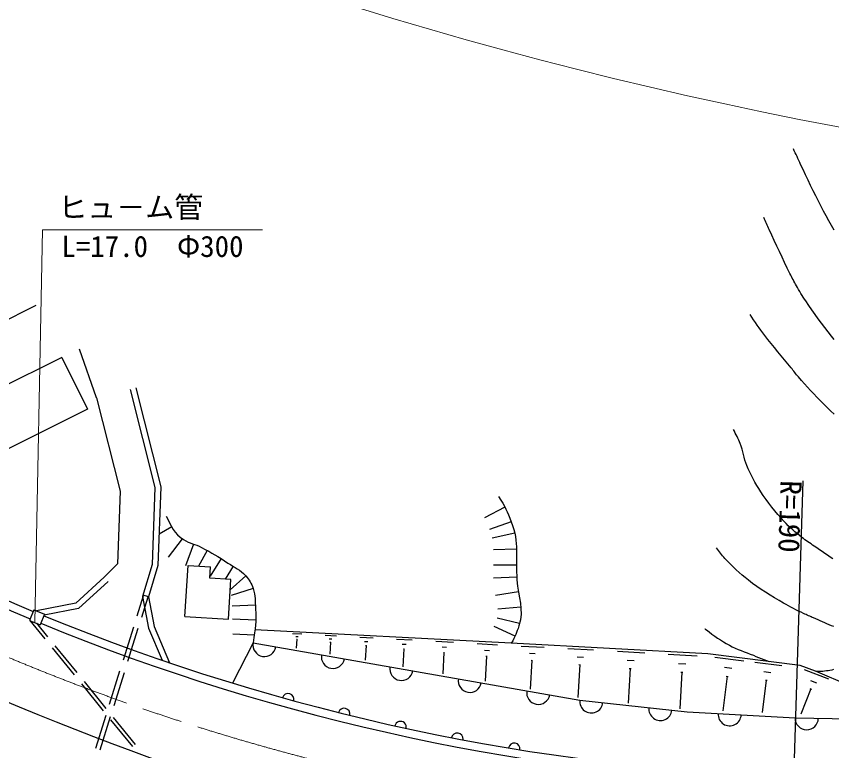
# Model space of a CAD drawing. Units: millimetres, scale not verified. Extents: x 40000 to 680000, y 20000 to 380000.
# Drawn here: x 190602 to 261009, y 256552 to 319988 of the extents above; entities that cross this region are included whole.
import ezdxf
from ezdxf.enums import TextEntityAlignment as Align

# ---------------------------------------------------------------- set-up
doc = ezdxf.new("R2010")
doc.units = ezdxf.units.MM
doc.header["$LTSCALE"] = 1000
doc.linetypes.add('CHAIN', pattern=[18.5, 12, -1.5, 3.5, -1.5])
for name, color, linetype, lineweight in [('M-BGD', 7, 'Continuous', 25), ('M-BMK', 2, 'CHAIN', 13), ('M-STR-HTXT', 7, 'Continuous', 13)]:
    doc.layers.add(name, color=color, linetype=linetype, lineweight=lineweight)
doc.styles.add('ＭＳ ゴシック', font='')
doc.styles.get('ＭＳ ゴシック').set_extended_font_data('MS Gothic')

msp = doc.modelspace()

# ---------------------------------------------------------------- linework, layer by layer
at = {"layer": 'M-BGD'}
for p, q in [((192294, 294995), (181646, 289690)), ((197530, 287025), (196061, 291244)), ((194524, 290519), (182887, 284723)), ((194524, 290519), (196753, 286044)), ((200439, 287759), (202575, 279297)), ((200924, 287882), (203078, 279350)), ((197530, 287025), (199562, 278979)), ((196753, 286044), (185117, 280247)), ((257621, 249880), (258547, 279866)), ((199562, 278979), (199327, 272680)), ((202575, 279297), (202327, 272630)), ((203078, 279350), (202824, 272549)), ((232795, 277600), (231023, 276673)), ((233340, 276331), (231461, 275646)), ((204017, 275893), (202925, 275253)), ((233640, 275330), (231685, 274906)), ((204930, 274863), (203714, 273275)), ((205905, 274396), (205223, 272516)), ((233795, 273960), (231796, 273894)), ((207077, 273859), (206326, 272490)), ((199327, 272680), (198188, 271534)), ((202327, 272630), (201511, 269860)), ((202824, 272549), (202025, 269835)), ((205160, 268133), (205430, 272545)), ((205430, 272545), (207384, 272425)), ((208294, 273140), (207335, 271625)), ((209322, 272487), (208641, 271381)), ((233794, 272572), (231794, 272574)), ((207325, 271462), (207384, 272425)), ((198188, 271534), (195732, 269295)), ((198524, 271164), (195965, 268832)), ((209125, 271352), (207325, 271462)), ((208914, 267902), (209125, 271352)), ((210407, 271660), (209070, 270454)), ((233817, 271539), (231819, 271442)), ((211047, 270556), (209141, 269952)), ((201045, 268210), (201593, 269962)), ((201427, 268091), (201975, 269842)), ((201511, 269860), (202024, 267140)), ((202025, 269835), (201545, 269976)), ((202025, 269835), (202505, 267285)), ((233961, 270289), (231988, 269961)), ((195732, 269295), (192353, 268633)), ((211246, 269122), (209248, 269038)), ((192121, 268728), (191741, 267803)), ((192121, 268728), (193046, 268348)), ((193046, 268348), (192666, 267423)), ((195965, 268832), (193007, 268251)), ((234172, 268940), (232178, 268783)), ((191741, 267803), (192666, 267423)), ((191760, 267795), (193058, 266203)), ((192342, 267556), (193290, 266393)), ((205160, 268133), (208914, 267902)), ((211276, 267827), (209278, 267907)), ((234055, 267535), (232113, 268013)), ((199852, 264392), (200747, 267256)), ((200234, 264273), (201129, 267136)), ((202024, 267140), (203204, 264358)), ((202505, 267285), (203839, 264141)), ((233339, 265844), (211200, 267004)), ((233666, 266431), (231857, 267285)), ((211135, 266540), (209308, 266612)), ((214442, 266684), (215245, 266639)), ((214730, 266426), (214930, 266415)), ((214817, 266180), (214774, 265408)), ((214792, 266181), (214842, 266179)), ((217265, 266528), (218236, 266475)), ((217613, 266217), (217856, 266204)), ((220261, 266363), (221410, 266300)), ((223441, 266188), (224778, 266115)), ((193922, 265618), (195818, 263293)), ((211047, 265859), (209273, 262388)), ((211047, 265859), (239261, 260922)), ((217718, 265919), (217663, 264903)), ((217688, 265921), (217749, 265918)), ((220673, 265995), (220960, 265979)), ((220798, 265643), (220727, 264367)), ((220762, 265645), (220833, 265641)), ((223920, 265760), (224254, 265741)), ((226814, 266003), (228351, 265918)), ((227365, 265510), (227750, 265489)), ((230394, 265806), (232144, 265709)), ((250328, 264909), (233339, 265844)), ((234193, 265596), (236168, 265488)), ((193690, 265428), (195586, 263103)), ((224065, 265349), (223980, 263798)), ((224023, 265352), (224107, 265347)), ((227532, 265038), (227431, 263194)), ((227484, 265041), (227580, 265035)), ((231021, 265244), (231459, 265220)), ((234901, 264963), (235395, 264936)), ((238224, 265375), (240439, 265253)), ((242502, 265139), (244873, 265009)), ((246902, 264897), (249392, 264760)), ((258285, 263915), (250328, 264909)), ((231211, 264707), (231093, 262553)), ((231157, 264710), (231266, 264704)), ((235115, 264357), (234979, 261873)), ((235054, 264360), (235177, 264353)), ((239018, 264664), (239572, 264634)), ((243352, 264379), (243945, 264346)), ((247795, 264098), (248417, 264064)), ((250924, 264633), (253421, 264321)), ((254360, 264204), (256712, 263910)), ((198658, 260574), (199553, 263438)), ((239258, 263985), (239102, 261152)), ((239189, 263988), (239327, 263981)), ((243609, 263651), (243445, 260666)), ((243535, 263655), (243683, 263647)), ((248065, 263334), (247891, 260181)), ((247987, 263339), (248142, 263330)), ((251767, 263767), (252391, 263689)), ((255154, 263388), (255742, 263315)), ((259625, 263410), (258285, 263915)), ((258641, 263562), (260731, 262747)), ((262586, 262164), (259625, 263410)), ((199040, 260455), (199935, 263318)), ((251985, 262979), (251612, 259986)), ((251907, 262989), (252063, 262969)), ((255360, 262646), (255011, 259850)), ((255286, 262655), (255433, 262637)), ((259180, 262629), (259703, 262425)), ((196218, 262328), (198114, 260003)), ((196450, 262518), (198346, 260193)), ((259132, 261926), (259262, 261875)), ((259197, 261900), (258341, 259707)), ((239261, 260922), (248536, 259909)), ((248536, 259909), (257852, 259377)), ((197465, 256757), (198360, 259620)), ((197847, 256637), (198742, 259501)), ((198745, 259228), (200641, 256903)), ((198978, 259418), (200874, 257093)), ((257852, 259377), (264998, 259251))]:
    msp.add_line(p, q, dxfattribs=at)
for points in [[(261228, 301511), (260995, 301920), (260764, 302330), (260535, 302742), (260309, 303155), (260089, 303571), (259859, 304019), (259633, 304469), (259411, 304922), (259192, 305376), (258975, 305831), (258759, 306286), (258544, 306742), (258328, 307197), (258249, 307365), (258170, 307533), (258092, 307702), (258014, 307870), (257936, 308039), (257858, 308208), (257780, 308376), (257702, 308545)], [(261219, 292080), (260990, 292370), (260702, 292740), (260416, 293112), (260133, 293486), (259853, 293863), (259577, 294242), (259305, 294624), (259036, 295009), (258772, 295397), (258665, 295559), (258560, 295721), (258457, 295885), (258355, 296049), (258254, 296215), (258155, 296382), (258058, 296549), (257962, 296717), (257889, 296847), (257817, 296978), (257746, 297109), (257677, 297241), (257609, 297373), (257541, 297506), (257474, 297639), (257407, 297773), (257175, 298244), (256946, 298716), (256720, 299190), (256497, 299665), (256275, 300141), (256055, 300618), (255835, 301095), (255616, 301572), (255557, 301700), (255500, 301828), (255442, 301956), (255385, 302084), (255328, 302212), (255271, 302340), (255213, 302468), (255156, 302596)], [(261221, 285624), (260909, 285921), (260601, 286222), (260295, 286525), (260017, 286806), (259740, 287088), (259466, 287372), (259193, 287659), (258924, 287947), (258657, 288239), (258394, 288534), (258135, 288832), (258053, 288929), (257973, 289028), (257895, 289128), (257818, 289228), (257741, 289329), (257664, 289430), (257586, 289531), (257507, 289630), (257224, 289980), (256938, 290328), (256649, 290674), (256361, 291020), (256074, 291366), (255789, 291715), (255508, 292067), (255232, 292423), (255067, 292644), (254904, 292868), (254744, 293093), (254586, 293319), (254428, 293546), (254271, 293774), (254114, 294001), (253955, 294227)], [(261102, 273113), (260872, 273272), (260641, 273430), (260410, 273589), (260179, 273747), (259948, 273906), (259718, 274065), (259489, 274225), (259356, 274317), (259223, 274409), (259090, 274500), (258958, 274592), (258826, 274685), (258695, 274779), (258566, 274876), (258439, 274975), (258237, 275137), (258038, 275302), (257840, 275469), (257644, 275638), (257452, 275811), (257264, 275988), (257079, 276170), (256900, 276356), (256623, 276657), (256353, 276964), (256089, 277277), (255832, 277596), (255582, 277921), (255339, 278251), (255104, 278586), (254877, 278926), (254704, 279197), (254537, 279472), (254376, 279750), (254222, 280032), (254074, 280318), (253933, 280607), (253799, 280900), (253673, 281195), (253588, 281425), (253514, 281659), (253449, 281896), (253389, 282134), (253329, 282373), (253266, 282611), (253195, 282846), (253114, 283077), (253050, 283233), (252981, 283388), (252909, 283540), (252834, 283692), (252757, 283843), (252680, 283993), (252604, 284144), (252529, 284296)], [(261189, 267277), (260993, 267349), (260796, 267425), (260601, 267506), (260407, 267590), (260214, 267676), (260022, 267764), (259830, 267852), (259637, 267939), (259444, 268025), (259336, 268072), (259228, 268119), (259120, 268165), (259012, 268212), (258904, 268259), (258797, 268306), (258689, 268355), (258583, 268405), (258364, 268509), (258145, 268615), (257926, 268722), (257709, 268830), (257492, 268941), (257277, 269054), (257064, 269171), (256853, 269291), (256463, 269521), (256074, 269755), (255687, 269993), (255304, 270236), (254926, 270486), (254552, 270744), (254185, 271009), (253824, 271283), (253552, 271500), (253285, 271722), (253022, 271949), (252764, 272182), (252511, 272420), (252262, 272663), (252019, 272911), (251781, 273164), (251684, 273272), (251591, 273384), (251501, 273498), (251413, 273614), (251326, 273731), (251239, 273848), (251151, 273965), (251063, 274080)], [(250058, 267080), (250074, 267068), (250090, 267056), (250106, 267044), (250122, 267032), (250137, 267020), (250153, 267008), (250169, 266996), (250185, 266984), (250424, 266806), (250665, 266629), (250908, 266456), (251154, 266286), (251403, 266121), (251655, 265962), (251911, 265809), (252172, 265664), (252422, 265537), (252677, 265419), (252935, 265308), (253196, 265203), (253458, 265100), (253721, 264999), (253983, 264898), (254244, 264793), (254472, 264700), (254701, 264608), (254930, 264516), (255159, 264425), (255388, 264334), (255599, 264251)], [(261160, 263553), (261008, 263520), (260856, 263489), (260702, 263462), (260548, 263438), (260394, 263417), (260239, 263401), (260084, 263390), (259929, 263383), (259891, 263384), (259853, 263385), (259815, 263389), (259777, 263393), (259739, 263397), (259701, 263402), (259663, 263407), (259625, 263410)]]:
    msp.add_lwpolyline(points, dxfattribs=at)
for centre, radius, start, end in [((263487, 439789), 186200, 232.044, 247.35599), ((263487, 439789), 185500, 232.044, 247.35483), ((296881, 516507), 277243, 239.33272, 250.72009), ((263487, 439789), 186200, 247.6637, 268.22308), ((263487, 439789), 185500, 247.6637, 268.22163), ((212032, 265686), 1000, 170.07605, 350.07605), ((217942, 264652), 1000, 170.07605, 350.07605), ((223853, 263618), 1000, 170.07605, 350.07605), ((229763, 262584), 1000, 170.07605, 350.07605), ((214074, 260992), 500, 344.49432, 164.49432), ((235673, 261550), 1000, 170.07605, 350.07605), ((240255, 260814), 1000, 173.7679, 353.7679), ((218911, 259725), 500, 346.02842, 166.02842), ((246220, 260162), 1000, 173.7679, 353.7679), ((252200, 259700), 1000, 176.73003, 356.73003), ((258852, 259360), 1000, 178.98805, 358.98805), ((223780, 258589), 500, 347.56424, 167.56424), ((228678, 257584), 500, 352.3528, 172.3528), ((233601, 256712), 500, 350.64672, 170.64672)]:
    msp.add_arc(centre, radius, start, end, dxfattribs=at)
for points, knots in [([(232249, 278513), (232833, 277618), (232999, 277221), (233340, 276331), (234044, 274491), (233693, 273276), (233831, 271311), (233940, 269758), (234468, 268811), (233994, 267328), (233802, 266724), (233706, 266433), (233339, 265844)], [0, 0, 0, 0, 1, 1, 1, 2, 2, 2, 3, 3, 3, 4, 4, 4, 4]), ([(203538, 276820), (204020, 275878), (204217, 275343), (205033, 274792), (205584, 274418), (206009, 274426), (206598, 274115), (207514, 273633), (208011, 273331), (208876, 272763), (209492, 272359), (209911, 272205), (210407, 271660), (210741, 271291), (210886, 271028), (211047, 270556), (211269, 269907), (211219, 269498), (211261, 268813), (211330, 267658), (211229, 267208), (211047, 265859)], [0, 0, 0, 0, 1, 1, 1, 2, 2, 2, 3, 3, 3, 4, 4, 4, 5, 5, 5, 6, 6, 6, 7, 7, 7, 7])]:
    msp.add_open_spline(points, degree=3, knots=knots, dxfattribs=at)
at = {"layer": 'M-BMK'}
msp.add_arc((263487, 439789), 190000, 241.31682, 268.23076, dxfattribs=at)
at = {"layer": 'M-STR-HTXT'}
for q in [(192204, 267613), (211857, 301532)]:
    msp.add_line((192857, 301532), q, dxfattribs=at)
msp.add_arc((331107, 679112), 375169, 237.96838, 302.59019, dxfattribs=at)

# ---------------------------------------------------------------- texts
at = {"layer": 'M-BGD', "style": 'ＭＳ ゴシック'}
msp.add_text('R=190', height=1833, rotation=268.231, dxfattribs=at).set_placement((256048, 279943), align=Align.BOTTOM_LEFT)
at = {"layer": 'M-STR-HTXT', "style": 'ＭＳ ゴシック'}
msp.add_text('ヒュ－ム管', height=1833, dxfattribs=at).set_placement((194232, 302032), align=Align.BOTTOM_LEFT)
msp.add_text('L=17.0\u3000Φ300', height=1833, dxfattribs=at).set_placement((202357, 301032), align=Align.TOP_CENTER)

doc.saveas('drawing.dxf')
